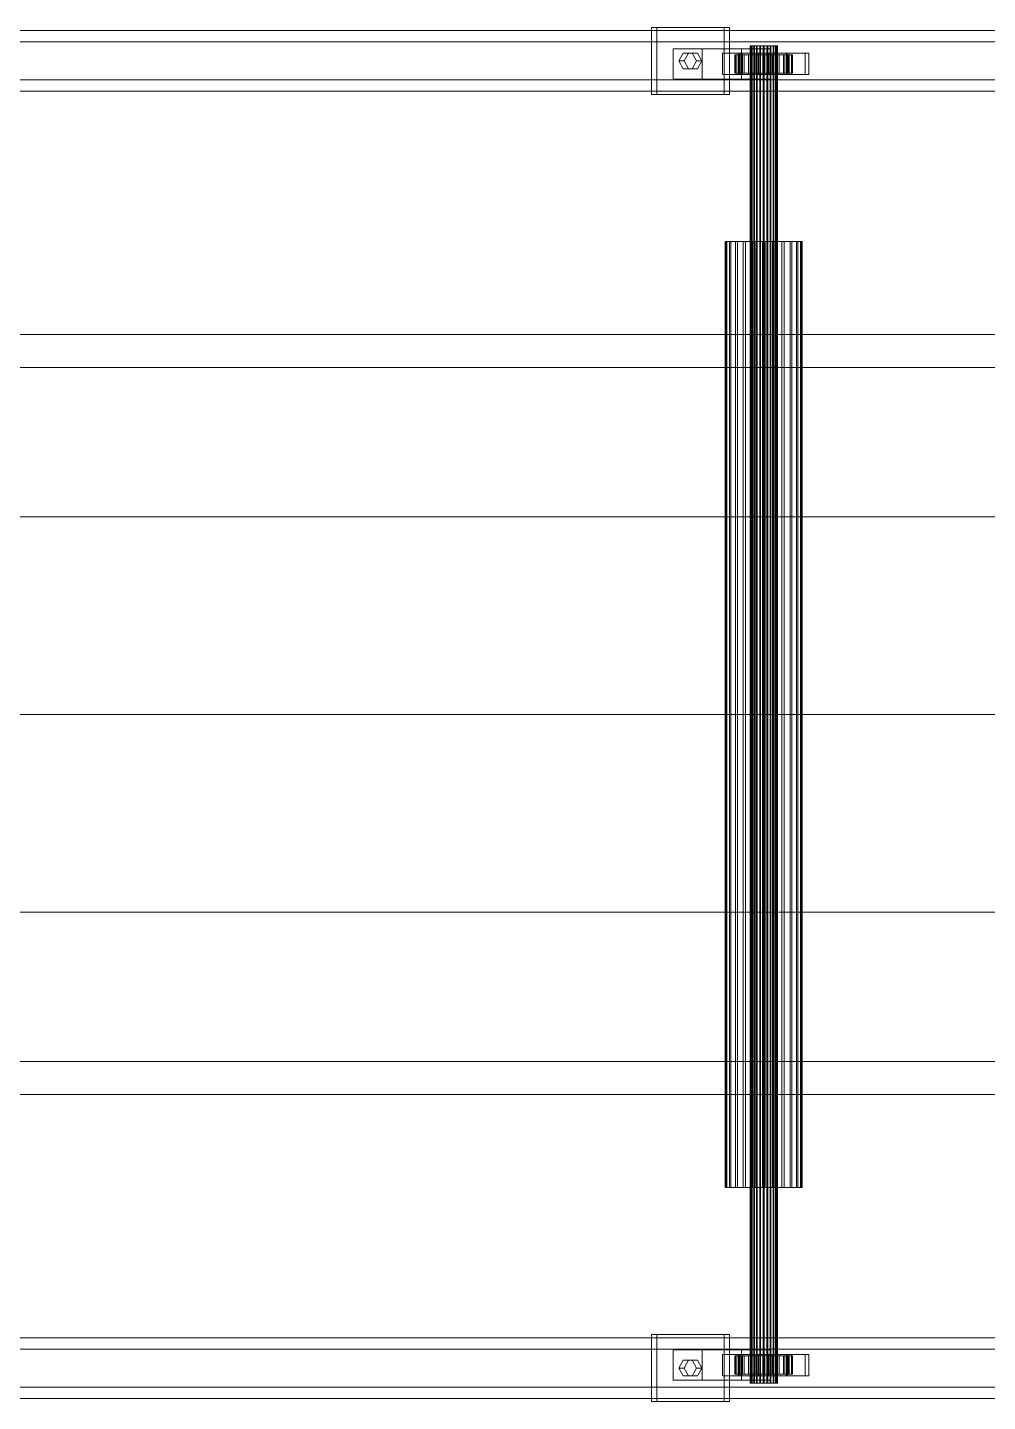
# Model space of a CAD drawing. Header units: millimetres. Extents: x -1970 to 34302, y -65268 to 6837.
# Drawn here: x 18306 to 18938, y -18452 to -17548 of the extents above; entities that cross this region are included whole.
import ezdxf

# ---------------------------------------------------------------- set-up
doc = ezdxf.new("R2010")
doc.units = ezdxf.units.MM
doc.layers.add('superior_C02', color=7, linetype='Continuous', lineweight=0)

msp = doc.modelspace()

# ---------------------------------------------------------------- linework, layer by layer
at = {"layer": 'superior_C02'}
for p, q in [((18959.893, -17550), (17812.288, -17550)), ((17823.979, -17550), (18971.583, -17550)), ((19013.962, -17550), (17866.357, -17550)), ((17880.971, -17550), (19028.575, -17550)), ((18764.802, -17548), (18716.985, -17548)), ((18716.985, -17548), (18716.985, -17592)), ((18720.492, -17548), (18716.985, -17548)), ((18720.492, -17592), (18720.492, -17548)), ((18720.492, -17548), (18768.309, -17548)), ((18764.802, -17592), (18764.802, -17548)), ((18764.802, -17548), (18768.309, -17548)), ((18768.309, -17548), (18768.309, -17592)), ((19019.182, -17557.5), (17816.047, -17557.5)), ((17820.22, -17557.5), (19023.355, -17557.5)), ((18750.457, -17562), (18731.33, -17562)), ((18731.33, -17562), (18731.33, -17582)), ((18776.407, -17562), (18731.33, -17562)), ((18750.457, -17582), (18750.457, -17562)), ((18750.457, -17562), (18795.534, -17562)), ((18776.407, -17582), (18776.407, -17562)), ((18776.407, -17562), (18795.534, -17562)), ((18782.17, -17560), (18781.944, -17560)), ((18781.944, -17560), (18782.332, -17560)), ((18781.944, -18440), (18781.944, -17560)), ((18782.993, -17560), (18782.17, -17560)), ((18782.17, -18440), (18782.17, -17560)), ((18782.332, -17560), (18783.306, -17560)), ((18782.332, -18440), (18782.332, -17560)), ((18784.357, -17560), (18782.993, -17560)), ((18782.993, -18440), (18782.993, -17560)), ((18783.306, -17560), (18784.8, -17560)), ((18783.306, -18440), (18783.306, -17560)), ((18786.17, -17560), (18784.357, -17560)), ((18784.357, -18440), (18784.357, -17560)), ((18784.8, -17560), (18786.713, -17560)), ((18784.8, -18440), (18784.8, -17560)), ((18788.308, -17560), (18786.17, -17560)), ((18786.17, -18440), (18786.17, -17560)), ((18786.713, -17560), (18788.913, -17560)), ((18786.713, -18440), (18786.713, -17560)), ((18790.626, -17560), (18788.308, -17560)), ((18788.308, -18440), (18788.308, -17560)), ((18788.913, -17560), (18791.252, -17560)), ((18788.913, -18440), (18788.913, -17560)), ((18792.964, -17560), (18790.626, -17560)), ((18790.626, -18440), (18790.626, -17560)), ((18791.252, -17560), (18793.569, -17560)), ((18791.252, -18440), (18791.252, -17560)), ((18795.165, -17560), (18792.964, -17560)), ((18792.964, -18440), (18792.964, -17560)), ((18793.569, -17560), (18795.707, -17560)), ((18793.569, -18440), (18793.569, -17560)), ((18797.078, -17560), (18795.165, -17560)), ((18795.165, -18440), (18795.165, -17560)), ((18795.534, -17562), (18795.534, -17582)), ((18795.707, -17560), (18797.52, -17560)), ((18795.707, -18440), (18795.707, -17560)), ((18798.572, -17560), (18797.078, -17560)), ((18797.078, -18440), (18797.078, -17560)), ((18797.52, -17560), (18798.885, -17560)), ((18797.52, -18440), (18797.52, -17560)), ((18799.546, -17560), (18798.572, -17560)), ((18798.572, -18440), (18798.572, -17560)), ((18798.885, -17560), (18799.708, -17560)), ((18798.885, -18440), (18798.885, -17560)), ((18799.933, -17560), (18799.546, -17560)), ((18799.546, -17560), (18799.546, -18440)), ((18799.708, -17560), (18799.933, -17560)), ((18799.708, -18440), (18799.708, -17560)), ((18799.933, -18440), (18799.933, -17560)), ((18735.155, -17570), (18738.024, -17564.804)), ((18738.024, -17575.196), (18735.155, -17570)), ((18735.155, -17570), (18738.663, -17570)), ((18738.024, -17564.804), (18743.762, -17564.804)), ((18741.532, -17564.804), (18738.024, -17564.804)), ((18741.532, -17564.804), (18738.663, -17570)), ((18738.663, -17570), (18741.532, -17575.196)), ((18747.27, -17564.804), (18741.532, -17564.804)), ((18743.762, -17564.804), (18746.631, -17570)), ((18747.27, -17564.804), (18743.762, -17564.804)), ((18746.631, -17570), (18743.762, -17575.196)), ((18750.139, -17570), (18746.631, -17570)), ((18750.139, -17570), (18747.27, -17564.804)), ((18747.27, -17575.196), (18750.139, -17570)), ((18775.238, -17565), (18763.762, -17565)), ((18763.762, -17565), (18763.762, -17579)), ((18776.037, -17565), (18763.762, -17565)), ((18772.426, -17566), (18771.95, -17566)), ((18771.95, -17566), (18781.944, -17566)), ((18771.95, -17578), (18771.95, -17566)), ((18771.95, -17566), (18772.768, -17566)), ((18774.164, -17566), (18772.426, -17566)), ((18772.426, -17566), (18782.17, -17566)), ((18772.426, -17578), (18772.426, -17566)), ((18772.768, -17566), (18782.332, -17566)), ((18772.768, -17578), (18772.768, -17566)), ((18772.768, -17566), (18774.825, -17566)), ((18777.045, -17566), (18774.164, -17566)), ((18774.164, -17566), (18782.993, -17566)), ((18774.164, -17578), (18774.164, -17566)), ((18818.195, -17565), (18774.204, -17565)), ((18774.204, -17565), (18774.204, -17579)), ((18776.542, -17565), (18774.204, -17565)), ((18774.825, -17566), (18783.306, -17566)), ((18774.825, -17578), (18774.825, -17566)), ((18774.825, -17566), (18777.979, -17566)), ((18775.238, -17579), (18775.238, -17565)), ((18775.238, -17565), (18787.513, -17565)), ((18776.037, -17579), (18776.037, -17565)), ((18776.037, -17565), (18787.513, -17565)), ((18776.542, -17579), (18776.542, -17565)), ((18776.542, -17565), (18820.533, -17565)), ((18780.872, -17566), (18777.045, -17566)), ((18777.045, -17566), (18784.357, -17566)), ((18777.045, -17578), (18777.045, -17566)), ((18777.979, -17566), (18784.8, -17566)), ((18777.979, -17578), (18777.979, -17566)), ((18777.979, -17566), (18782.017, -17566)), ((18785.386, -17566), (18780.872, -17566)), ((18780.872, -17566), (18786.17, -17566)), ((18780.872, -17578), (18780.872, -17566)), ((18781.944, -17566), (18782.17, -17566)), ((18781.944, -17566), (18781.944, -17578)), ((18782.332, -17566), (18781.944, -17566)), ((18782.017, -17566), (18786.713, -17566)), ((18782.017, -17578), (18782.017, -17566)), ((18782.017, -17566), (18786.663, -17566)), ((18782.17, -17566), (18782.993, -17566)), ((18782.17, -17566), (18782.17, -17578)), ((18782.332, -17566), (18782.332, -17578)), ((18783.306, -17566), (18782.332, -17566)), ((18782.993, -17566), (18784.357, -17566)), ((18782.993, -17566), (18782.993, -17578)), ((18783.306, -17566), (18783.306, -17578)), ((18784.8, -17566), (18783.306, -17566)), ((18784.357, -17566), (18786.17, -17566)), ((18784.357, -17566), (18784.357, -17578)), ((18784.8, -17566), (18784.8, -17578)), ((18786.713, -17566), (18784.8, -17566)), ((18790.278, -17566), (18785.386, -17566)), ((18785.386, -17566), (18788.308, -17566)), ((18785.386, -17578), (18785.386, -17566)), ((18786.17, -17566), (18788.308, -17566)), ((18786.17, -17566), (18786.17, -17578)), ((18786.663, -17566), (18788.913, -17566)), ((18786.663, -17578), (18786.663, -17566)), ((18786.663, -17566), (18791.6, -17566)), ((18786.713, -17566), (18786.713, -17578)), ((18788.913, -17566), (18786.713, -17566)), ((18787.513, -17565), (18787.513, -17579)), ((18788.308, -17566), (18790.626, -17566)), ((18788.308, -17566), (18788.308, -17578)), ((18788.913, -17566), (18788.913, -17578)), ((18791.252, -17566), (18788.913, -17566)), ((18795.215, -17566), (18790.278, -17566)), ((18790.278, -17566), (18790.626, -17566)), ((18790.278, -17578), (18790.278, -17566)), ((18790.626, -17566), (18792.964, -17566)), ((18790.626, -17566), (18790.626, -17578)), ((18791.6, -17566), (18791.252, -17566)), ((18791.252, -17566), (18791.252, -17578)), ((18793.569, -17566), (18791.252, -17566)), ((18791.6, -17578), (18791.6, -17566)), ((18791.6, -17566), (18796.492, -17566)), ((18795.215, -17566), (18792.964, -17566)), ((18792.964, -17566), (18795.165, -17566)), ((18792.964, -17566), (18792.964, -17578)), ((18796.492, -17566), (18793.569, -17566)), ((18793.569, -17566), (18793.569, -17578)), ((18795.707, -17566), (18793.569, -17566)), ((18805.841, -17565), (18794.365, -17565)), ((18794.365, -17565), (18794.365, -17579)), ((18806.64, -17565), (18794.365, -17565)), ((18799.861, -17566), (18795.165, -17566)), ((18795.165, -17566), (18797.078, -17566)), ((18795.165, -17566), (18795.165, -17578)), ((18799.861, -17566), (18795.215, -17566)), ((18795.215, -17578), (18795.215, -17566)), ((18801.005, -17566), (18795.707, -17566)), ((18795.707, -17566), (18795.707, -17578)), ((18797.52, -17566), (18795.707, -17566)), ((18796.492, -17578), (18796.492, -17566)), ((18796.492, -17566), (18801.005, -17566)), ((18803.898, -17566), (18797.078, -17566)), ((18797.078, -17566), (18798.572, -17566)), ((18797.078, -17566), (18797.078, -17578)), ((18804.833, -17566), (18797.52, -17566)), ((18797.52, -17566), (18797.52, -17578)), ((18798.885, -17566), (18797.52, -17566)), ((18807.053, -17566), (18798.572, -17566)), ((18798.572, -17566), (18799.546, -17566)), ((18798.572, -17566), (18798.572, -17578)), ((18807.714, -17566), (18798.885, -17566)), ((18798.885, -17566), (18798.885, -17578)), ((18799.708, -17566), (18798.885, -17566)), ((18799.546, -17566), (18809.109, -17566)), ((18799.546, -17578), (18799.546, -17566)), ((18799.546, -17566), (18799.933, -17566)), ((18809.451, -17566), (18799.708, -17566)), ((18799.708, -17566), (18799.708, -17578)), ((18799.933, -17566), (18799.708, -17566)), ((18803.898, -17566), (18799.861, -17566)), ((18799.861, -17578), (18799.861, -17566)), ((18809.927, -17566), (18799.933, -17566)), ((18799.933, -17566), (18799.933, -17578)), ((18801.005, -17578), (18801.005, -17566)), ((18801.005, -17566), (18804.833, -17566)), ((18807.053, -17566), (18803.898, -17566)), ((18803.898, -17578), (18803.898, -17566)), ((18804.833, -17578), (18804.833, -17566)), ((18804.833, -17566), (18807.714, -17566)), ((18805.841, -17579), (18805.841, -17565)), ((18805.841, -17565), (18818.116, -17565)), ((18806.64, -17579), (18806.64, -17565)), ((18806.64, -17565), (18818.116, -17565)), ((18809.109, -17566), (18807.053, -17566)), ((18807.053, -17578), (18807.053, -17566)), ((18807.714, -17578), (18807.714, -17566)), ((18807.714, -17566), (18809.451, -17566)), ((18809.109, -17566), (18809.109, -17578)), ((18809.927, -17566), (18809.109, -17566)), ((18809.451, -17578), (18809.451, -17566)), ((18809.451, -17566), (18809.927, -17566)), ((18809.927, -17578), (18809.927, -17566)), ((18818.116, -17565), (18818.116, -17579)), ((18818.195, -17579), (18818.195, -17565)), ((18818.195, -17565), (18820.533, -17565)), ((18820.533, -17565), (18820.533, -17579)), ((17816.047, -17582.5), (19019.182, -17582.5)), ((17820.22, -17582.5), (19023.355, -17582.5)), ((18731.33, -17582), (18750.457, -17582)), ((18731.33, -17582), (18776.407, -17582)), ((18743.762, -17575.196), (18738.024, -17575.196)), ((18741.532, -17575.196), (18738.024, -17575.196)), ((18741.532, -17575.196), (18747.27, -17575.196)), ((18747.27, -17575.196), (18743.762, -17575.196)), ((18795.534, -17582), (18750.457, -17582)), ((18763.762, -17579), (18775.238, -17579)), ((18763.762, -17579), (18776.037, -17579)), ((18781.944, -17578), (18771.95, -17578)), ((18771.95, -17578), (18772.426, -17578)), ((18772.768, -17578), (18771.95, -17578)), ((18782.17, -17578), (18772.426, -17578)), ((18772.426, -17578), (18774.164, -17578)), ((18782.332, -17578), (18772.768, -17578)), ((18774.825, -17578), (18772.768, -17578)), ((18782.993, -17578), (18774.164, -17578)), ((18774.164, -17578), (18777.045, -17578)), ((18774.204, -17579), (18818.195, -17579)), ((18774.204, -17579), (18776.542, -17579)), ((18783.306, -17578), (18774.825, -17578)), ((18777.979, -17578), (18774.825, -17578)), ((18787.513, -17579), (18775.238, -17579)), ((18787.513, -17579), (18776.037, -17579)), ((18795.534, -17582), (18776.407, -17582)), ((18820.533, -17579), (18776.542, -17579)), ((18784.357, -17578), (18777.045, -17578)), ((18777.045, -17578), (18780.872, -17578)), ((18784.8, -17578), (18777.979, -17578)), ((18782.017, -17578), (18777.979, -17578)), ((18786.17, -17578), (18780.872, -17578)), ((18780.872, -17578), (18785.386, -17578)), ((18782.17, -17578), (18781.944, -17578)), ((18781.944, -17578), (18782.332, -17578)), ((18786.713, -17578), (18782.017, -17578)), ((18786.663, -17578), (18782.017, -17578)), ((18782.993, -17578), (18782.17, -17578)), ((18782.332, -17578), (18783.306, -17578)), ((18784.357, -17578), (18782.993, -17578)), ((18783.306, -17578), (18784.8, -17578)), ((18786.17, -17578), (18784.357, -17578)), ((18784.8, -17578), (18786.713, -17578)), ((18788.308, -17578), (18785.386, -17578)), ((18785.386, -17578), (18790.278, -17578)), ((18788.308, -17578), (18786.17, -17578)), ((18788.913, -17578), (18786.663, -17578)), ((18791.6, -17578), (18786.663, -17578)), ((18786.713, -17578), (18788.913, -17578)), ((18790.626, -17578), (18788.308, -17578)), ((18788.913, -17578), (18791.252, -17578)), ((18790.626, -17578), (18790.278, -17578)), ((18790.278, -17578), (18795.215, -17578)), ((18792.964, -17578), (18790.626, -17578)), ((18791.252, -17578), (18791.6, -17578)), ((18791.252, -17578), (18793.569, -17578)), ((18796.492, -17578), (18791.6, -17578)), ((18795.165, -17578), (18792.964, -17578)), ((18792.964, -17578), (18795.215, -17578)), ((18793.569, -17578), (18796.492, -17578)), ((18793.569, -17578), (18795.707, -17578)), ((18794.365, -17579), (18805.841, -17579)), ((18794.365, -17579), (18806.64, -17579)), ((18797.078, -17578), (18795.165, -17578)), ((18795.165, -17578), (18799.861, -17578)), ((18795.215, -17578), (18799.861, -17578)), ((18795.707, -17578), (18801.005, -17578)), ((18795.707, -17578), (18797.52, -17578)), ((18801.005, -17578), (18796.492, -17578)), ((18798.572, -17578), (18797.078, -17578)), ((18797.078, -17578), (18803.898, -17578)), ((18797.52, -17578), (18804.833, -17578)), ((18797.52, -17578), (18798.885, -17578)), ((18799.546, -17578), (18798.572, -17578)), ((18798.572, -17578), (18807.053, -17578)), ((18798.885, -17578), (18807.714, -17578)), ((18798.885, -17578), (18799.708, -17578)), ((18809.109, -17578), (18799.546, -17578)), ((18799.933, -17578), (18799.546, -17578)), ((18799.708, -17578), (18809.451, -17578)), ((18799.708, -17578), (18799.933, -17578)), ((18799.861, -17578), (18803.898, -17578)), ((18799.933, -17578), (18809.927, -17578)), ((18804.833, -17578), (18801.005, -17578)), ((18803.898, -17578), (18807.053, -17578)), ((18807.714, -17578), (18804.833, -17578)), ((18818.116, -17579), (18805.841, -17579)), ((18818.116, -17579), (18806.64, -17579)), ((18807.053, -17578), (18809.109, -17578)), ((18809.451, -17578), (18807.714, -17578)), ((18809.109, -17578), (18809.927, -17578)), ((18809.927, -17578), (18809.451, -17578)), ((18820.533, -17579), (18818.195, -17579)), ((17812.288, -17590), (18959.893, -17590)), ((17823.979, -17590), (18971.583, -17590)), ((17866.357, -17590), (19013.962, -17590)), ((17880.971, -17590), (19028.575, -17590)), ((18716.985, -17592), (18764.802, -17592)), ((18716.985, -17592), (18720.492, -17592)), ((18768.309, -17592), (18720.492, -17592)), ((18768.309, -17592), (18764.802, -17592)), ((18766.19, -17688.85), (18765.554, -17688.85)), ((18765.554, -17688.85), (18766.648, -17688.85)), ((18765.554, -18311.15), (18765.554, -17688.85)), ((18768.513, -17688.85), (18766.19, -17688.85)), ((18766.19, -18311.15), (18766.19, -17688.85)), ((18766.648, -17688.85), (18769.397, -17688.85)), ((18766.648, -18311.15), (18766.648, -17688.85)), ((18772.364, -17688.85), (18768.513, -17688.85)), ((18768.513, -18311.15), (18768.513, -17688.85)), ((18769.397, -17688.85), (18773.614, -17688.85)), ((18769.397, -18311.15), (18769.397, -17688.85)), ((18777.481, -17688.85), (18772.364, -17688.85)), ((18772.364, -18311.15), (18772.364, -17688.85)), ((18773.614, -17688.85), (18779.012, -17688.85)), ((18773.614, -18311.15), (18773.614, -17688.85)), ((18783.515, -17688.85), (18777.481, -17688.85)), ((18777.481, -18311.15), (18777.481, -17688.85)), ((18779.012, -17688.85), (18785.222, -17688.85)), ((18779.012, -18311.15), (18779.012, -17688.85)), ((18790.055, -17688.85), (18783.515, -17688.85)), ((18783.515, -18311.15), (18783.515, -17688.85)), ((18785.222, -17688.85), (18791.822, -17688.85)), ((18785.222, -18311.15), (18785.222, -17688.85)), ((18796.655, -17688.85), (18790.055, -17688.85)), ((18790.055, -18311.15), (18790.055, -17688.85)), ((18791.822, -17688.85), (18798.362, -17688.85)), ((18791.822, -18311.15), (18791.822, -17688.85)), ((18802.866, -17688.85), (18796.655, -17688.85)), ((18796.655, -18311.15), (18796.655, -17688.85)), ((18798.362, -17688.85), (18804.396, -17688.85)), ((18798.362, -18311.15), (18798.362, -17688.85)), ((18808.264, -17688.85), (18802.866, -17688.85)), ((18802.866, -18311.15), (18802.866, -17688.85)), ((18804.396, -17688.85), (18809.513, -17688.85)), ((18804.396, -18311.15), (18804.396, -17688.85)), ((18812.481, -17688.85), (18808.264, -17688.85)), ((18808.264, -18311.15), (18808.264, -17688.85)), ((18809.513, -17688.85), (18813.364, -17688.85)), ((18809.513, -18311.15), (18809.513, -17688.85)), ((18815.23, -17688.85), (18812.481, -17688.85)), ((18812.481, -18311.15), (18812.481, -17688.85)), ((18813.364, -17688.85), (18815.687, -17688.85)), ((18813.364, -18311.15), (18813.364, -17688.85)), ((18816.323, -17688.85), (18815.23, -17688.85)), ((18815.23, -17688.85), (18815.23, -18311.15)), ((18815.687, -17688.85), (18816.323, -17688.85)), ((18815.687, -18311.15), (18815.687, -17688.85)), ((18816.323, -18311.15), (18816.323, -17688.85)), ((16335.427, -17750), (25411.088, -17750)), ((25412.557, -17750), (16336.897, -17750)), ((18054.936, -17771.702), (18992.635, -17771.702)), ((18994.379, -17771.702), (18056.68, -17771.702)), ((18074.94, -17870), (19012.639, -17870)), ((19014.383, -17870), (18076.684, -17870)), ((18074.94, -18000), (19012.639, -18000)), ((19014.383, -18000), (18076.684, -18000)), ((18074.94, -18130), (19012.639, -18130)), ((19014.383, -18130), (18076.684, -18130)), ((18992.635, -18228.298), (18054.936, -18228.298)), ((18056.68, -18228.298), (18994.379, -18228.298)), ((25411.088, -18250), (16335.427, -18250)), ((16336.897, -18250), (25412.557, -18250)), ((18766.648, -18311.15), (18765.554, -18311.15)), ((18765.554, -18311.15), (18766.19, -18311.15)), ((18766.19, -18311.15), (18768.513, -18311.15)), ((18769.397, -18311.15), (18766.648, -18311.15)), ((18768.513, -18311.15), (18772.364, -18311.15)), ((18773.614, -18311.15), (18769.397, -18311.15)), ((18772.364, -18311.15), (18777.481, -18311.15)), ((18779.012, -18311.15), (18773.614, -18311.15)), ((18777.481, -18311.15), (18783.515, -18311.15)), ((18785.222, -18311.15), (18779.012, -18311.15)), ((18783.515, -18311.15), (18790.055, -18311.15)), ((18791.822, -18311.15), (18785.222, -18311.15)), ((18790.055, -18311.15), (18796.655, -18311.15)), ((18798.362, -18311.15), (18791.822, -18311.15)), ((18796.655, -18311.15), (18802.866, -18311.15)), ((18804.396, -18311.15), (18798.362, -18311.15)), ((18802.866, -18311.15), (18808.264, -18311.15)), ((18809.513, -18311.15), (18804.396, -18311.15)), ((18808.264, -18311.15), (18812.481, -18311.15)), ((18813.364, -18311.15), (18809.513, -18311.15)), ((18812.481, -18311.15), (18815.23, -18311.15)), ((18815.687, -18311.15), (18813.364, -18311.15)), ((18815.23, -18311.15), (18816.323, -18311.15)), ((18816.323, -18311.15), (18815.687, -18311.15)), ((18959.893, -18410), (17812.288, -18410)), ((17823.979, -18410), (18971.583, -18410)), ((19013.962, -18410), (17866.357, -18410)), ((17880.971, -18410), (19028.575, -18410)), ((18764.802, -18408), (18716.985, -18408)), ((18716.985, -18408), (18716.985, -18452)), ((18720.492, -18408), (18716.985, -18408)), ((18720.492, -18452), (18720.492, -18408)), ((18720.492, -18408), (18768.309, -18408)), ((18764.802, -18452), (18764.802, -18408)), ((18764.802, -18408), (18768.309, -18408)), ((18768.309, -18408), (18768.309, -18452)), ((19019.182, -18417.5), (17816.047, -18417.5)), ((17820.22, -18417.5), (19023.355, -18417.5)), ((18750.457, -18418), (18731.33, -18418)), ((18731.33, -18418), (18731.33, -18438)), ((18776.407, -18418), (18731.33, -18418)), ((18750.457, -18438), (18750.457, -18418)), ((18750.457, -18418), (18795.534, -18418)), ((18775.238, -18421), (18763.762, -18421)), ((18763.762, -18421), (18763.762, -18435)), ((18776.037, -18421), (18763.762, -18421)), ((18772.426, -18422), (18771.95, -18422)), ((18771.95, -18422), (18781.944, -18422)), ((18771.95, -18434), (18771.95, -18422)), ((18771.95, -18422), (18772.768, -18422)), ((18774.164, -18422), (18772.426, -18422)), ((18772.426, -18422), (18782.17, -18422)), ((18772.426, -18434), (18772.426, -18422)), ((18772.768, -18422), (18782.332, -18422)), ((18772.768, -18434), (18772.768, -18422)), ((18772.768, -18422), (18774.825, -18422)), ((18777.045, -18422), (18774.164, -18422)), ((18774.164, -18422), (18782.993, -18422)), ((18774.164, -18434), (18774.164, -18422)), ((18818.195, -18421), (18774.204, -18421)), ((18774.204, -18421), (18774.204, -18435)), ((18776.542, -18421), (18774.204, -18421)), ((18774.825, -18422), (18783.306, -18422)), ((18774.825, -18434), (18774.825, -18422)), ((18774.825, -18422), (18777.979, -18422)), ((18775.238, -18435), (18775.238, -18421)), ((18775.238, -18421), (18787.513, -18421)), ((18776.037, -18435), (18776.037, -18421)), ((18776.037, -18421), (18787.513, -18421)), ((18776.407, -18438), (18776.407, -18418)), ((18776.407, -18418), (18795.534, -18418)), ((18776.542, -18435), (18776.542, -18421)), ((18776.542, -18421), (18820.533, -18421)), ((18780.872, -18422), (18777.045, -18422)), ((18777.045, -18422), (18784.357, -18422)), ((18777.045, -18434), (18777.045, -18422)), ((18777.979, -18422), (18784.8, -18422)), ((18777.979, -18434), (18777.979, -18422)), ((18777.979, -18422), (18782.017, -18422)), ((18785.386, -18422), (18780.872, -18422)), ((18780.872, -18422), (18786.17, -18422)), ((18780.872, -18434), (18780.872, -18422)), ((18781.944, -18422), (18782.17, -18422)), ((18781.944, -18422), (18781.944, -18434)), ((18782.332, -18422), (18781.944, -18422)), ((18782.017, -18422), (18786.713, -18422)), ((18782.017, -18434), (18782.017, -18422)), ((18782.017, -18422), (18786.663, -18422)), ((18782.17, -18422), (18782.993, -18422)), ((18782.17, -18422), (18782.17, -18434)), ((18782.332, -18422), (18782.332, -18434)), ((18783.306, -18422), (18782.332, -18422)), ((18782.993, -18422), (18784.357, -18422)), ((18782.993, -18422), (18782.993, -18434)), ((18783.306, -18422), (18783.306, -18434)), ((18784.8, -18422), (18783.306, -18422)), ((18784.357, -18422), (18786.17, -18422)), ((18784.357, -18422), (18784.357, -18434)), ((18784.8, -18422), (18784.8, -18434)), ((18786.713, -18422), (18784.8, -18422)), ((18790.278, -18422), (18785.386, -18422)), ((18785.386, -18422), (18788.308, -18422)), ((18785.386, -18434), (18785.386, -18422)), ((18786.17, -18422), (18788.308, -18422)), ((18786.17, -18422), (18786.17, -18434)), ((18786.663, -18422), (18788.913, -18422)), ((18786.663, -18434), (18786.663, -18422)), ((18786.663, -18422), (18791.6, -18422)), ((18786.713, -18422), (18786.713, -18434)), ((18788.913, -18422), (18786.713, -18422)), ((18787.513, -18421), (18787.513, -18435)), ((18788.308, -18422), (18790.626, -18422)), ((18788.308, -18422), (18788.308, -18434)), ((18788.913, -18422), (18788.913, -18434)), ((18791.252, -18422), (18788.913, -18422)), ((18795.215, -18422), (18790.278, -18422)), ((18790.278, -18422), (18790.626, -18422)), ((18790.278, -18434), (18790.278, -18422)), ((18790.626, -18422), (18792.964, -18422)), ((18790.626, -18422), (18790.626, -18434)), ((18791.6, -18422), (18791.252, -18422)), ((18791.252, -18422), (18791.252, -18434)), ((18793.569, -18422), (18791.252, -18422)), ((18791.6, -18434), (18791.6, -18422)), ((18791.6, -18422), (18796.492, -18422)), ((18795.215, -18422), (18792.964, -18422)), ((18792.964, -18422), (18795.165, -18422)), ((18792.964, -18422), (18792.964, -18434)), ((18796.492, -18422), (18793.569, -18422)), ((18793.569, -18422), (18793.569, -18434)), ((18795.707, -18422), (18793.569, -18422)), ((18805.841, -18421), (18794.365, -18421)), ((18794.365, -18421), (18794.365, -18435)), ((18806.64, -18421), (18794.365, -18421)), ((18799.861, -18422), (18795.165, -18422)), ((18795.165, -18422), (18797.078, -18422)), ((18795.165, -18422), (18795.165, -18434)), ((18799.861, -18422), (18795.215, -18422)), ((18795.215, -18434), (18795.215, -18422)), ((18795.534, -18418), (18795.534, -18438)), ((18801.005, -18422), (18795.707, -18422)), ((18795.707, -18422), (18795.707, -18434)), ((18797.52, -18422), (18795.707, -18422)), ((18796.492, -18434), (18796.492, -18422)), ((18796.492, -18422), (18801.005, -18422)), ((18803.898, -18422), (18797.078, -18422)), ((18797.078, -18422), (18798.572, -18422)), ((18797.078, -18422), (18797.078, -18434)), ((18804.833, -18422), (18797.52, -18422)), ((18797.52, -18422), (18797.52, -18434)), ((18798.885, -18422), (18797.52, -18422)), ((18807.053, -18422), (18798.572, -18422)), ((18798.572, -18422), (18799.546, -18422)), ((18798.572, -18422), (18798.572, -18434)), ((18807.714, -18422), (18798.885, -18422)), ((18798.885, -18422), (18798.885, -18434)), ((18799.708, -18422), (18798.885, -18422)), ((18799.546, -18422), (18809.109, -18422)), ((18799.546, -18434), (18799.546, -18422)), ((18799.546, -18422), (18799.933, -18422)), ((18809.451, -18422), (18799.708, -18422)), ((18799.708, -18422), (18799.708, -18434)), ((18799.933, -18422), (18799.708, -18422)), ((18803.898, -18422), (18799.861, -18422)), ((18799.861, -18434), (18799.861, -18422)), ((18809.927, -18422), (18799.933, -18422)), ((18799.933, -18422), (18799.933, -18434)), ((18801.005, -18434), (18801.005, -18422)), ((18801.005, -18422), (18804.833, -18422)), ((18807.053, -18422), (18803.898, -18422)), ((18803.898, -18434), (18803.898, -18422)), ((18804.833, -18434), (18804.833, -18422)), ((18804.833, -18422), (18807.714, -18422)), ((18805.841, -18435), (18805.841, -18421)), ((18805.841, -18421), (18818.116, -18421)), ((18806.64, -18435), (18806.64, -18421)), ((18806.64, -18421), (18818.116, -18421)), ((18809.109, -18422), (18807.053, -18422)), ((18807.053, -18434), (18807.053, -18422)), ((18807.714, -18434), (18807.714, -18422)), ((18807.714, -18422), (18809.451, -18422)), ((18809.109, -18422), (18809.109, -18434)), ((18809.927, -18422), (18809.109, -18422)), ((18809.451, -18434), (18809.451, -18422)), ((18809.451, -18422), (18809.927, -18422)), ((18809.927, -18434), (18809.927, -18422)), ((18818.116, -18421), (18818.116, -18435)), ((18818.195, -18435), (18818.195, -18421)), ((18818.195, -18421), (18820.533, -18421)), ((18820.533, -18421), (18820.533, -18435)), ((18735.155, -18430), (18738.024, -18424.804)), ((18738.024, -18435.196), (18735.155, -18430)), ((18735.155, -18430), (18738.663, -18430)), ((18738.024, -18424.804), (18743.762, -18424.804)), ((18741.532, -18424.804), (18738.024, -18424.804)), ((18741.532, -18424.804), (18738.663, -18430)), ((18738.663, -18430), (18741.532, -18435.196)), ((18747.27, -18424.804), (18741.532, -18424.804)), ((18743.762, -18424.804), (18746.631, -18430)), ((18747.27, -18424.804), (18743.762, -18424.804)), ((18746.631, -18430), (18743.762, -18435.196)), ((18750.139, -18430), (18746.631, -18430)), ((18750.139, -18430), (18747.27, -18424.804)), ((18747.27, -18435.196), (18750.139, -18430)), ((18731.33, -18438), (18750.457, -18438)), ((18731.33, -18438), (18776.407, -18438)), ((18743.762, -18435.196), (18738.024, -18435.196)), ((18741.532, -18435.196), (18738.024, -18435.196)), ((18741.532, -18435.196), (18747.27, -18435.196)), ((18747.27, -18435.196), (18743.762, -18435.196)), ((18795.534, -18438), (18750.457, -18438)), ((18763.762, -18435), (18775.238, -18435)), ((18763.762, -18435), (18776.037, -18435)), ((18781.944, -18434), (18771.95, -18434)), ((18771.95, -18434), (18772.426, -18434)), ((18772.768, -18434), (18771.95, -18434)), ((18782.17, -18434), (18772.426, -18434)), ((18772.426, -18434), (18774.164, -18434)), ((18782.332, -18434), (18772.768, -18434)), ((18774.825, -18434), (18772.768, -18434)), ((18782.993, -18434), (18774.164, -18434)), ((18774.164, -18434), (18777.045, -18434)), ((18774.204, -18435), (18818.195, -18435)), ((18774.204, -18435), (18776.542, -18435)), ((18783.306, -18434), (18774.825, -18434)), ((18777.979, -18434), (18774.825, -18434)), ((18787.513, -18435), (18775.238, -18435)), ((18787.513, -18435), (18776.037, -18435)), ((18795.534, -18438), (18776.407, -18438)), ((18820.533, -18435), (18776.542, -18435)), ((18784.357, -18434), (18777.045, -18434)), ((18777.045, -18434), (18780.872, -18434)), ((18784.8, -18434), (18777.979, -18434)), ((18782.017, -18434), (18777.979, -18434)), ((18786.17, -18434), (18780.872, -18434)), ((18780.872, -18434), (18785.386, -18434)), ((18782.17, -18434), (18781.944, -18434)), ((18781.944, -18434), (18782.332, -18434)), ((18782.332, -18440), (18781.944, -18440)), ((18781.944, -18440), (18782.17, -18440)), ((18786.713, -18434), (18782.017, -18434)), ((18786.663, -18434), (18782.017, -18434)), ((18782.993, -18434), (18782.17, -18434)), ((18782.17, -18440), (18782.993, -18440)), ((18782.332, -18434), (18783.306, -18434)), ((18783.306, -18440), (18782.332, -18440)), ((18784.357, -18434), (18782.993, -18434)), ((18782.993, -18440), (18784.357, -18440)), ((18783.306, -18434), (18784.8, -18434)), ((18784.8, -18440), (18783.306, -18440)), ((18786.17, -18434), (18784.357, -18434)), ((18784.357, -18440), (18786.17, -18440)), ((18784.8, -18434), (18786.713, -18434)), ((18786.713, -18440), (18784.8, -18440)), ((18788.308, -18434), (18785.386, -18434)), ((18785.386, -18434), (18790.278, -18434)), ((18788.308, -18434), (18786.17, -18434)), ((18786.17, -18440), (18788.308, -18440)), ((18788.913, -18434), (18786.663, -18434)), ((18791.6, -18434), (18786.663, -18434)), ((18786.713, -18434), (18788.913, -18434)), ((18788.913, -18440), (18786.713, -18440)), ((18790.626, -18434), (18788.308, -18434)), ((18788.308, -18440), (18790.626, -18440)), ((18788.913, -18434), (18791.252, -18434)), ((18791.252, -18440), (18788.913, -18440)), ((18790.626, -18434), (18790.278, -18434)), ((18790.278, -18434), (18795.215, -18434)), ((18792.964, -18434), (18790.626, -18434)), ((18790.626, -18440), (18792.964, -18440)), ((18791.252, -18434), (18791.6, -18434)), ((18791.252, -18434), (18793.569, -18434)), ((18793.569, -18440), (18791.252, -18440)), ((18796.492, -18434), (18791.6, -18434)), ((18795.165, -18434), (18792.964, -18434)), ((18792.964, -18434), (18795.215, -18434)), ((18792.964, -18440), (18795.165, -18440)), ((18793.569, -18434), (18796.492, -18434)), ((18793.569, -18434), (18795.707, -18434)), ((18795.707, -18440), (18793.569, -18440)), ((18794.365, -18435), (18805.841, -18435)), ((18794.365, -18435), (18806.64, -18435)), ((18797.078, -18434), (18795.165, -18434)), ((18795.165, -18434), (18799.861, -18434)), ((18795.165, -18440), (18797.078, -18440)), ((18795.215, -18434), (18799.861, -18434)), ((18795.707, -18434), (18801.005, -18434)), ((18795.707, -18434), (18797.52, -18434)), ((18797.52, -18440), (18795.707, -18440)), ((18801.005, -18434), (18796.492, -18434)), ((18798.572, -18434), (18797.078, -18434)), ((18797.078, -18434), (18803.898, -18434)), ((18797.078, -18440), (18798.572, -18440)), ((18797.52, -18434), (18804.833, -18434)), ((18797.52, -18434), (18798.885, -18434)), ((18798.885, -18440), (18797.52, -18440)), ((18799.546, -18434), (18798.572, -18434)), ((18798.572, -18434), (18807.053, -18434)), ((18798.572, -18440), (18799.546, -18440)), ((18798.885, -18434), (18807.714, -18434)), ((18798.885, -18434), (18799.708, -18434)), ((18799.708, -18440), (18798.885, -18440)), ((18809.109, -18434), (18799.546, -18434)), ((18799.933, -18434), (18799.546, -18434)), ((18799.546, -18440), (18799.933, -18440)), ((18799.708, -18434), (18809.451, -18434)), ((18799.708, -18434), (18799.933, -18434)), ((18799.933, -18440), (18799.708, -18440)), ((18799.861, -18434), (18803.898, -18434)), ((18799.933, -18434), (18809.927, -18434)), ((18804.833, -18434), (18801.005, -18434)), ((18803.898, -18434), (18807.053, -18434)), ((18807.714, -18434), (18804.833, -18434)), ((18818.116, -18435), (18805.841, -18435)), ((18818.116, -18435), (18806.64, -18435)), ((18807.053, -18434), (18809.109, -18434)), ((18809.451, -18434), (18807.714, -18434)), ((18809.109, -18434), (18809.927, -18434)), ((18809.927, -18434), (18809.451, -18434)), ((18820.533, -18435), (18818.195, -18435)), ((17812.288, -18450), (18959.893, -18450)), ((17816.047, -18442.5), (19019.182, -18442.5)), ((17820.22, -18442.5), (19023.355, -18442.5)), ((17823.979, -18450), (18971.583, -18450)), ((17866.357, -18450), (19013.962, -18450)), ((17880.971, -18450), (19028.575, -18450)), ((18716.985, -18452), (18764.802, -18452)), ((18716.985, -18452), (18720.492, -18452)), ((18768.309, -18452), (18720.492, -18452)), ((18768.309, -18452), (18764.802, -18452))]:
    msp.add_line(p, q, dxfattribs=at)

doc.saveas('drawing.dxf')
